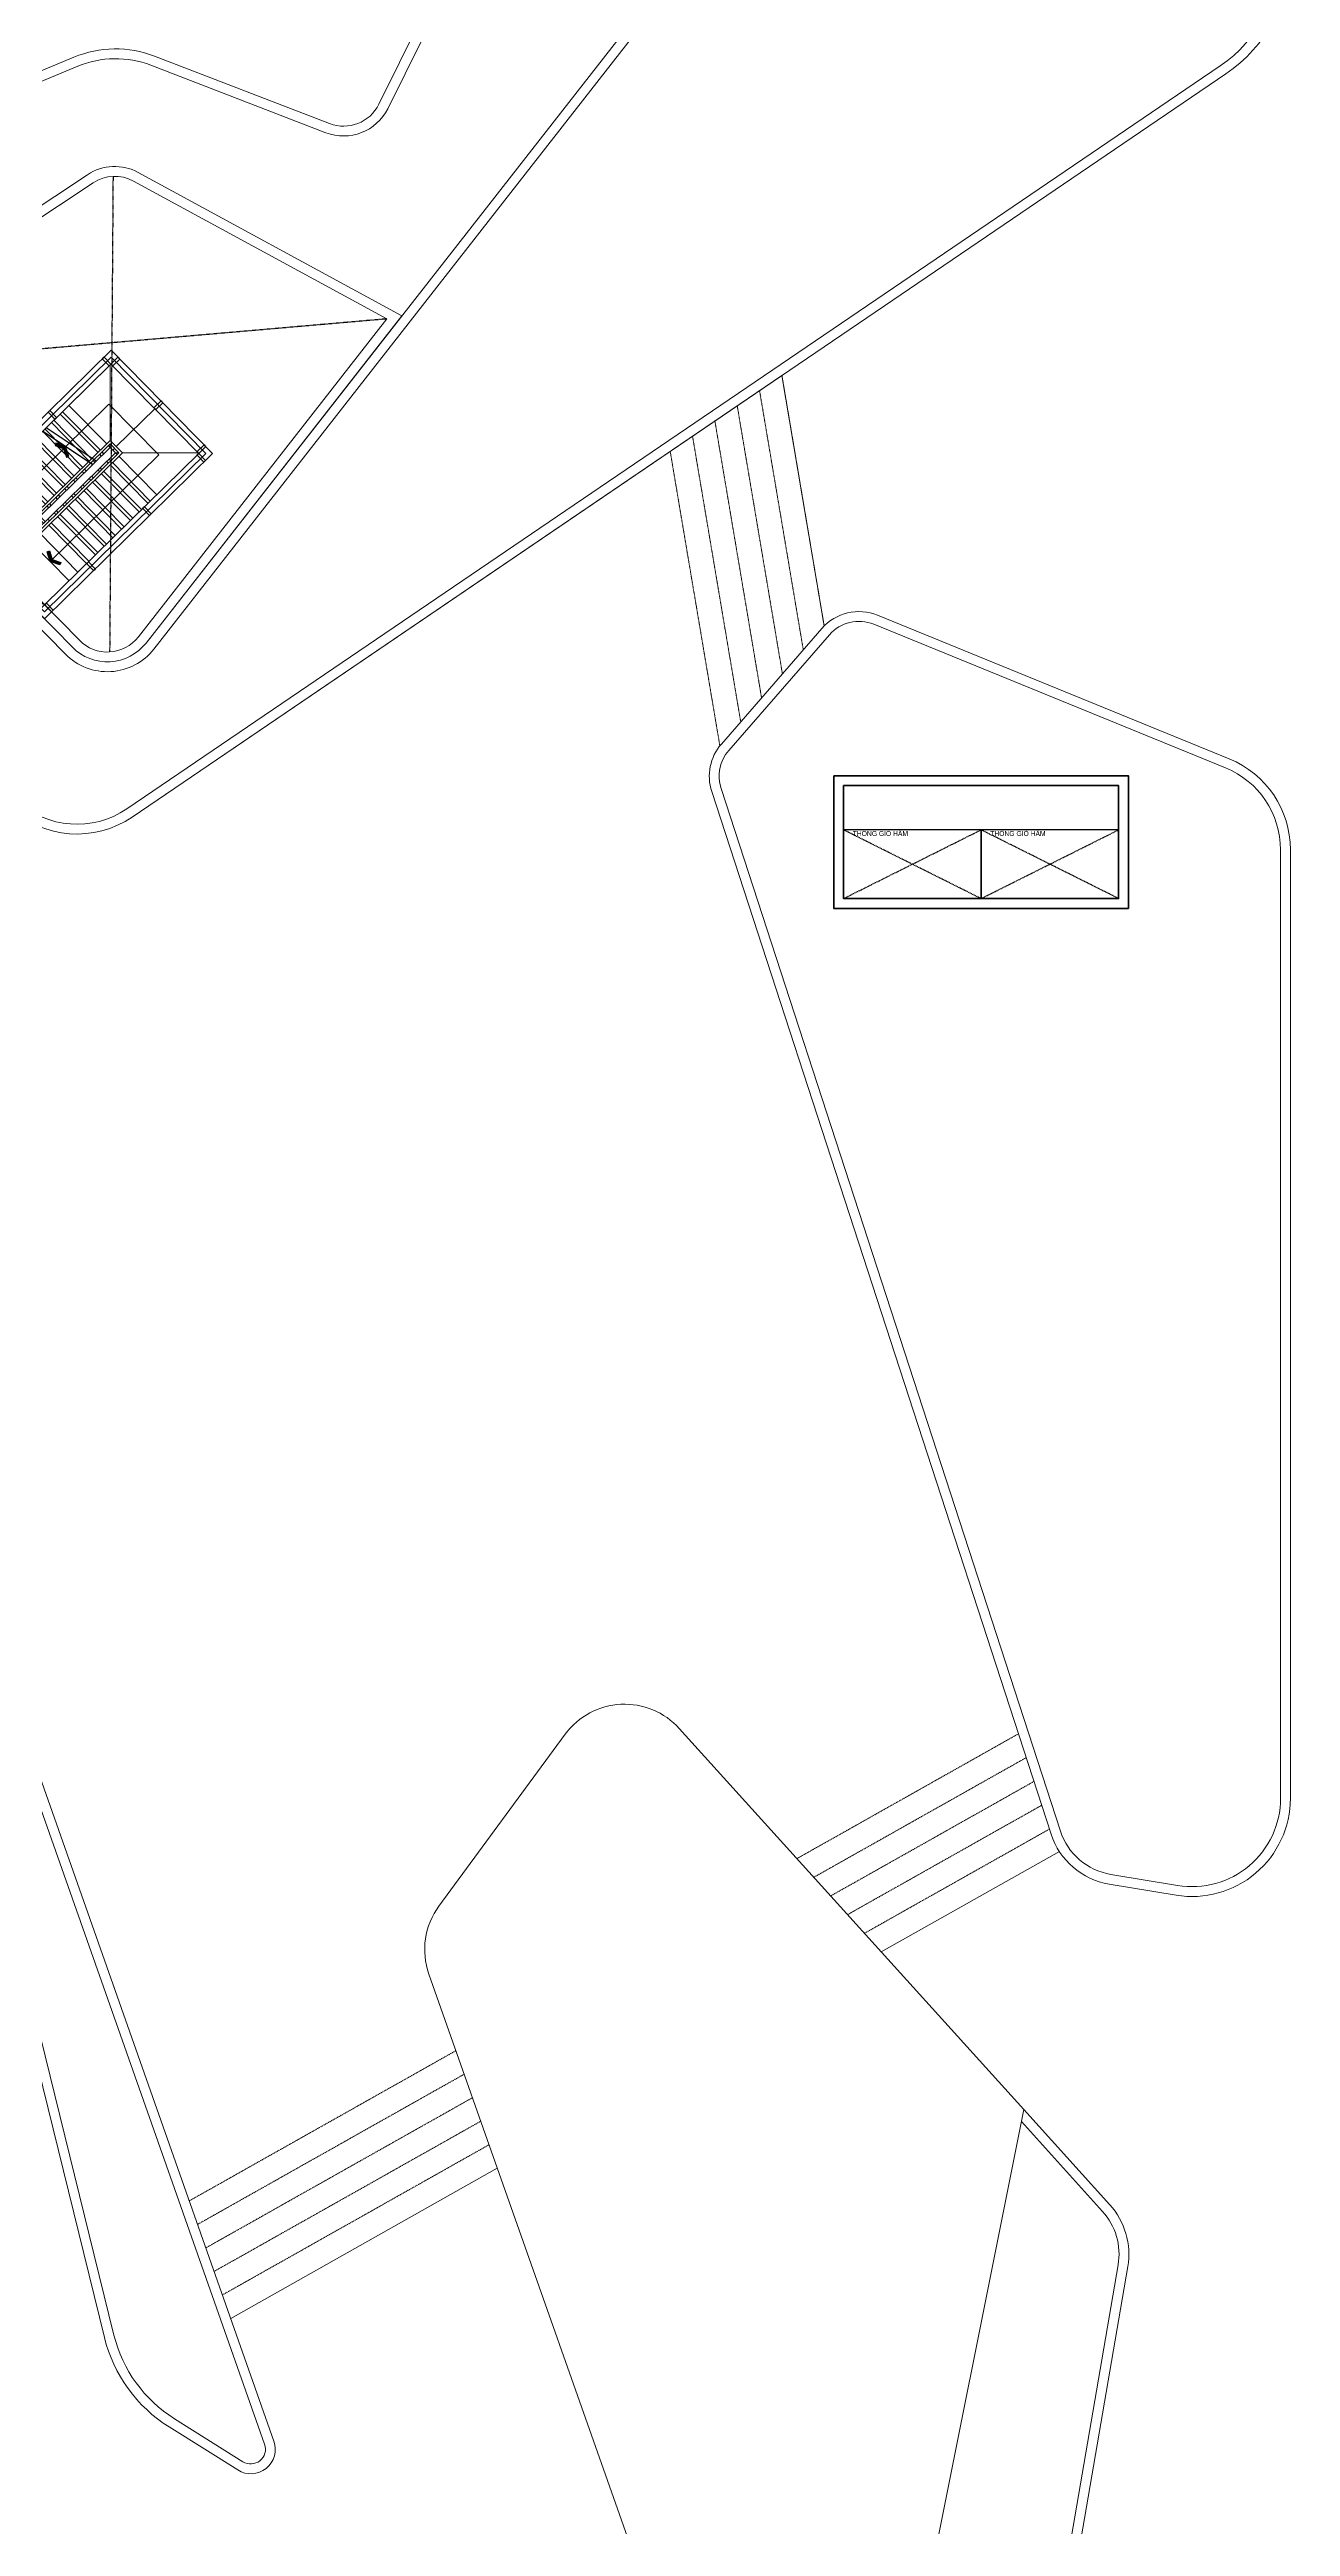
# Model space of a CAD drawing. Header units: millimetres. Extents: x 379264 to 1158416, y -283062 to 356890.
# Drawn here: x 768338 to 768843, y -4580 to -3571 of the extents above; entities that cross this region are included whole.
import ezdxf
from ezdxf.enums import TextEntityAlignment as Align

# ---------------------------------------------------------------- set-up
doc = ezdxf.new("R2010")
doc.units = ezdxf.units.MM
for name, pattern in [('keyplan TANG 1$0$Can Ho Tang 3$0$Unit OTEL Type3c$0$Hidden10.5', [1.5, 1, -0.5]), ('keyplan TANG 1$0$Core 1A$0$Hidden10.5', [1.5, 1, -0.5]), ('keyplan TANG 1$0$Hidden10.5', [1.5, 1, -0.5]), ('keyplan TANG 1$0$Hidden21', [3, 2, -1])]:
    doc.linetypes.add(name, pattern=pattern)
for name, color, linetype in [('11PM. DIM', 2, 'Continuous'), ('BLOCK A - CHI TIET THANG 3$0$DnW', 20, 'Continuous'), ('keyplan TANG 1$0$Concrete Line', 250, 'Continuous'), ('keyplan TANG 1$0$Curtain Line', 250, 'Continuous'), ('keyplan TANG 1$0$Door', 250, 'Continuous'), ('keyplan TANG 1$0$Glass', 250, 'Continuous'), ('keyplan TANG 1$0$Opening Hidden', 250, 'keyplan TANG 1$0$Core 1A$0$Hidden10.5'), ('keyplan TANG 1$0$Opening Line', 250, 'Continuous'), ('keyplan TANG 1$0$Opening Text', 250, 'Continuous'), ('keyplan TANG 1$0$Stair handrail', 250, 'Continuous'), ('keyplan TANG 1$0$Staircase', 250, 'Continuous'), ('keyplan TANG 1$0$Staircase Break', 250, 'Continuous'), ('keyplan TANG 1$0$Staircase Direction', 250, 'Continuous'), ('keyplan TANG 1$0$Staircase Hidden', 250, 'keyplan TANG 1$0$Hidden21')]:
    doc.layers.add(name, color=color, linetype=linetype)
for name, color, linetype, lineweight in [('keyplan TANG 1$0$Cau thang', 250, 'Continuous', 15), ('keyplan TANG 1$0$Hatch vat lieu', 250, 'Continuous', 5), ('keyplan TANG 1$0$Net cat Tuong', 250, 'Continuous', 40), ('keyplan TANG 1$0$Net Thay khac', 250, 'Continuous', 15), ('keyplan TANG 1$0$Net thay Tuong', 250, 'Continuous', 20)]:
    doc.layers.add(name, color=color, linetype=linetype, lineweight=lineweight)
doc.styles.add('keyplan TANG 1$0$VNI-HelveC', font='VHELVCN_0.TTF')

# ---------------------------------------------------------------- blocks, each defined once
blk = doc.blocks.new('*U1372')
at = {"layer": 'keyplan TANG 1$0$Opening Hidden'}
for p, q in [((0, 0), (2800, 1400)), ((2800, 0), (0, 1400))]:
    blk.add_line(p, q, dxfattribs=at)
at = {"layer": 'keyplan TANG 1$0$Opening Line'}
blk.add_lwpolyline([(0, 0), (2800, 0), (2800, 1400), (0, 1400)], close=True, dxfattribs=at)
at = {"layer": 'keyplan TANG 1$0$Opening Text', "style": 'keyplan TANG 1$0$VNI-HelveC'}
blk.add_attdef('OPENING', text='', height=100, dxfattribs=at).set_placement((750, 1325), align=Align.MIDDLE_CENTER)
blk = doc.blocks.new('keyplan TANG 1$0$A$Cec98b088')
at = {"layer": 'keyplan TANG 1$0$Net cat Tuong'}
for points in [[(63353, 105658), (69353, 105658), (69353, 102958), (63353, 102958)], [(63553, 105458), (69153, 105458), (69153, 103158), (63553, 103158)]]:
    blk.add_lwpolyline(points, close=True, dxfattribs=at)
at = {"layer": 'keyplan TANG 1$0$Opening Line'}
for p in [(63553, 103158), (66353, 103158)]:
    blk.add_blockref('*U1372', p, dxfattribs=at).add_auto_attribs({'OPENING': 'THOÂNG GIOÙ HAÀM'})
blk = doc.blocks.new('keyplan TANG 1$0$Door 1000-1')
at = {"color": 0, "linetype": 'ByBlock'}
blk.add_lwpolyline([(30, 100), (75, 100), (75, 1040), (30, 1040)], close=True, dxfattribs=at)
for points in [[(50, 55), (30, 55), (30, 100), (0, 100), (0, 0), (50, 0), (50, 55)], [(950, 55), (970, 55), (970, 100), (1000, 100), (1000, 0), (950, 0), (950, 55)]]:
    blk.add_lwpolyline(points, dxfattribs=at)
at = {"color": 0, "linetype": 'keyplan TANG 1$0$Hidden10.5'}
blk.add_arc((30, 100), 940, 0, 90, dxfattribs=at)
blk = doc.blocks.new('*U1442')
at = {"layer": 'keyplan TANG 1$0$Door'}
blk.add_blockref('keyplan TANG 1$0$Door 1000-1', (0, 0), dxfattribs=at)
blk = doc.blocks.new('keyplan TANG 1$0$Arrow 60')
at = {"linetype": 'ByBlock', "lineweight": -2}
h = blk.add_hatch(color=0, dxfattribs=at)
h.paths.add_polyline_path([(1.88, 0.94), (1.65, 1.38), (0, 0.56), (-1.65, 1.38), (-1.88, 0.94), (0, 0)], flags=17)
h.paths.add_polyline_path([(1.65, 1.38), (1.88, 0.94), (0, 0), (-1.88, 0.94), (-1.65, 1.38), (0, 0.56)])
blk.add_hatch(color=0, dxfattribs=at).paths.add_polyline_path([(1.65, 1.38), (1.88, 0.94), (0, 0), (-1.88, 0.94), (-1.65, 1.38), (0, 0.56)])
at = {"color": 0, "linetype": 'ByBlock', "lineweight": -2}
blk.add_lwpolyline([(1.65, 1.38), (1.88, 0.94), (0, 0), (-1.88, 0.94), (-1.65, 1.38), (0, 0.56)], close=True, dxfattribs=at)
blk = doc.blocks.new('keyplan TANG 1$0$A$C2EDF4948')
at = {"layer": 'keyplan TANG 1$0$Staircase'}
h = blk.add_hatch(dxfattribs=at)
h.set_pattern_fill('_USER', color=256, scale=250, angle=90, pattern_type=0)
h.set_pattern_definition([(134.5055, (1851.84, 1539.7), (178.296, 175.244), [])])
h.paths.add_polyline_path([(2565, 2241), (1139, 839), (1910, 54), (3336, 1456)])
h.paths.add_polyline_path([(3371, 1421), (1945, 19), (1980, -17), (3406, 1385)])
h.paths.add_polyline_path([(3511, 1278), (2085, -124), (2120, -160), (3546, 1242)])
h.paths.add_polyline_path([(3581, 1207), (2155, -195), (2926, -980), (4353, 422)])
at = {"layer": 'keyplan TANG 1$0$Curtain Line'}
for p, q in [((3245, 3189), (3263, 3207)), ((3385, 3047), (3245, 3189)), ((3281, 3224), (3263, 3207)), ((3421, 3082), (3281, 3224)), ((3385, 3047), (3403, 3064)), ((3421, 3082), (3403, 3064)), ((3421, 3082), (3563, 3222)), ((3421, 3082), (3438, 3064)), ((3456, 3046), (3438, 3064)), ((3456, 3046), (3599, 3186)), ((3563, 3222), (3581, 3204)), ((3599, 3186), (3581, 3204)), ((2140, 2103), (2157, 2120)), ((2280, 1960), (2140, 2103)), ((2175, 2138), (2157, 2120)), ((2315, 1995), (2175, 2138)), ((4297, 2190), (4440, 2331)), ((4297, 2190), (4315, 2173)), ((4332, 2155), (4315, 2173)), ((4332, 2155), (4475, 2295)), ((4440, 2331), (4457, 2313)), ((4475, 2295), (4457, 2313)), ((2280, 1960), (2298, 1978)), ((2315, 1995), (2298, 1978)), ((1034, 1016), (1016, 999)), ((1174, 874), (1034, 1016)), ((5173, 1299), (5316, 1439)), ((5173, 1299), (5191, 1281)), ((5173, 1228), (5191, 1246)), ((5313, 1086), (5173, 1228)), ((5208, 1263), (5191, 1281)), ((5208, 1263), (5191, 1246)), ((5208, 1263), (5351, 1403)), ((5349, 1121), (5208, 1263)), ((5313, 1086), (5331, 1103)), ((5316, 1439), (5333, 1421)), ((5349, 1121), (5331, 1103)), ((5351, 1403), (5333, 1421)), ((998, 981), (1016, 999)), ((1139, 839), (998, 981)), ((1139, 839), (1156, 856)), ((1174, 874), (1156, 856)), ((143, 140), (160, 158)), ((283, -2), (143, 140)), ((178, 175), (160, 158)), ((318, 33), (178, 175)), ((283, -2), (301, 15)), ((318, 33), (301, 15)), ((4067, 142), (4085, 159)), ((4207, -1), (4067, 142)), ((4103, 177), (4085, 159)), ((4243, 34), (4103, 177)), ((4207, -1), (4225, 17)), ((4243, 34), (4225, 17)), ((140, -143), (283, -2)), ((140, -143), (158, -160)), ((175, -178), (158, -160)), ((175, -178), (318, -38)), ((283, -2), (300, -20)), ((318, -38), (300, -20)), ((1120, -1140), (1263, -1000)), ((1263, -1000), (1281, -1018)), ((2926, -980), (2944, -962)), ((3066, -1123), (2926, -980)), ((2962, -945), (2944, -962)), ((3102, -1087), (2962, -945)), ((1120, -1140), (1138, -1158)), ((1156, -1176), (1138, -1158)), ((1156, -1176), (1298, -1035)), ((1298, -1035), (1281, -1018)), ((3066, -1123), (3084, -1105)), ((3102, -1087), (3084, -1105)), ((1857, -1889), (1999, -1749)), ((1857, -1889), (1874, -1907)), ((1892, -1924), (1874, -1907)), ((1892, -1924), (2034, -1784)), ((1893, -1926), (2035, -1785)), ((1893, -1926), (1910, -1943)), ((1928, -1961), (1910, -1943)), ((1928, -1961), (2070, -1821)), ((1999, -1749), (2017, -1766)), ((2034, -1784), (2017, -1766)), ((2035, -1785), (2053, -1803)), ((2070, -1821), (2053, -1803)), ((2070, -1821), (2088, -1804)), ((2211, -1964), (2070, -1821)), ((2106, -1786), (2088, -1804)), ((2246, -1929), (2106, -1786)), ((2211, -1964), (2228, -1946)), ((2246, -1929), (2228, -1946))]:
    blk.add_line(p, q, dxfattribs=at)
for points in [[(1156, -1176), (0, 0), (3423, 3365), (5491, 1261), (2068, -2104), (1857, -1889)], [(1298, -1035), (283, -2), (3421, 3082), (5208, 1263), (2070, -1821), (1999, -1749)]]:
    blk.add_lwpolyline(points, dxfattribs=at)
at = {"layer": 'keyplan TANG 1$0$Door'}
blk.add_line((1857, -1889), (1156, -1176), dxfattribs=at)
at = {"layer": 'keyplan TANG 1$0$Glass'}
blk.add_lwpolyline([(1227, -1106), (141, -1), (3422, 3223), (5350, 1262), (2069, -1962), (1928, -1819)], dxfattribs=at)
at = {"layer": 'keyplan TANG 1$0$Net cat Tuong'}
for p, q in [((1156, -1176), (1298, -1035)), ((1999, -1749), (1857, -1889))]:
    blk.add_line(p, q, dxfattribs=at)
at = {"layer": 'keyplan TANG 1$0$Net Thay khac'}
for points in [[(3406, 1525), (3406, 3067)], [(3530, 1401), (4315, 2173)], [(3406, 1385), (3406, 1455)], [(3459, 1331), (3494, 1366)], [(3511, 1278), (3581, 1278)], [(3652, 1278), (5194, 1278)]]:
    blk.add_lwpolyline(points, dxfattribs=at)
at = {"layer": 'keyplan TANG 1$0$Stair handrail'}
for points in [[(2014, -194), (1838, -16), (3407, 1526), (3653, 1277), (1299, -1037)], [(1264, -1001), (3582, 1277), (3407, 1456), (1909, -16), (2049, -159)]]:
    blk.add_lwpolyline(points, dxfattribs=at)
at = {"layer": 'keyplan TANG 1$0$Staircase'}
for p, q in [((3421, 3082), (283, -2)), ((5208, 1263), (3421, 3082)), ((3158, 1281), (2387, 2065)), ((3336, 1456), (2565, 2241)), ((2623, 755), (1852, 1540)), ((2801, 930), (2030, 1715)), ((2980, 1106), (2208, 1890)), ((3511, 1278), (1229, -965)), ((2088, 229), (1317, 1014)), ((2266, 405), (1495, 1189)), ((2445, 580), (1674, 1364)), ((3406, 1385), (1980, -17)), ((5208, 1263), (2070, -1821)), ((3050, 1034), (3015, 1070)), ((3228, 1210), (3193, 1245)), ((3368, 1067), (3333, 1103)), ((3546, 1242), (3371, 1421)), ((3371, 1421), (3406, 1385)), ((4174, 247), (3403, 1031)), ((3511, 1278), (3546, 1242)), ((4353, 422), (3581, 1207)), ((1910, 54), (1139, 839)), ((2515, 509), (2480, 544)), ((2693, 684), (2658, 720)), ((2833, 541), (2798, 577)), ((2871, 859), (2836, 895)), ((3639, -279), (2868, 506)), ((3011, 716), (2976, 752)), ((3818, -104), (3047, 681)), ((3190, 892), (3155, 927)), ((3996, 72), (3225, 856)), ((2085, -124), (1945, 19)), ((2158, 158), (2123, 194)), ((2298, 16), (2263, 51)), ((2336, 333), (2301, 369)), ((2477, 191), (2442, 226)), ((3283, -629), (2512, 155)), ((2655, 366), (2620, 402)), ((3461, -454), (2690, 330)), ((2748, -1155), (1977, -371)), ((2926, -980), (2155, -195)), ((3104, -805), (2333, -20)), ((2570, -1330), (1798, -546))]:
    blk.add_line(p, q, dxfattribs=at)
blk.add_lwpolyline([(1657, -545), (1096, 26), (3378, 2269)], dxfattribs=at)
at = {"layer": 'keyplan TANG 1$0$Staircase Break'}
for p, q in [((3050, 1034), (2030, 1715)), ((3122, 1106), (2103, 1787))]:
    blk.add_line(p, q, dxfattribs=at)
at = {"layer": 'keyplan TANG 1$0$Staircase Direction'}
for q in [(3378, 2269), (2184, -938)]:
    blk.add_line((4395, 1235), q, dxfattribs=at)
at = {"layer": 'keyplan TANG 1$0$Staircase Hidden'}
blk.add_line((1229, -965), (1124, -858), dxfattribs=at)
at = {"layer": 'keyplan TANG 1$0$Door', "rotation": 134.5054804266071}
blk.add_blockref('*U1442', (1928, -1819), dxfattribs=at)
at = {"layer": 'keyplan TANG 1$0$Staircase Direction'}
for p, xscale, yscale, zscale, rotation in [((2497, 1403), -100, 100, 100, 134.5054804266071), ((2184, -938), 99.99999999999999, 99.99999999999999, 99.99999999999999, 314.5054804266072)]:
    blk.add_blockref('keyplan TANG 1$0$Arrow 60', p, dxfattribs=dict(at, xscale=xscale, yscale=yscale, zscale=zscale, rotation=rotation))
blk = doc.blocks.new('keyplan TANG 1$0$A$Cfd327bcb')
at = {"layer": 'keyplan TANG 1$0$Cau thang'}
blk.add_blockref('keyplan TANG 1$0$A$C2EDF4948', (45217, 111211), dxfattribs=at)
blk = doc.blocks.new('keyplan TANG 1')
at = {"layer": 'keyplan TANG 1$0$Hatch vat lieu'}
for points in [[(56205.2, 123601.4, 0.5562375), (54592.1, 126200), (29420.6, 126200, 0.7300783), (28666.3, 123841.3), (38543.1, 116803.8, 0.2591919), (39315.5, 116717.1), (47885.3, 120293.6, -0.1931453), (49523.7, 120316.2), (53088.1, 118942.6, 0.387556), (54092.7, 119334.2)], [(69650, 126200, -0.4142136), (72450, 123400), (72450, 122433.8, -0.2483714), (71224.1, 120118.1), (48959.5, 104983.5, -0.3495932), (46723, 105152.9), (39482.5, 111874.3), (42221.5, 113721.5), (47710, 108137.5, 0.4530558), (49511.4, 108239.8), (63003.8, 125508.2, -0.2308599), (64422.2, 126200)], [(68992.2, 83285), (70355, 83058.6, 0.4633024), (72450, 84834.3), (72450, 104153.3, 0.3047), (71330.6, 105819.7), (64170.2, 108744.1, 0.3210929), (63264, 108528.5), (61216.3, 106173.7, 0.2634382), (61059.2, 105401.2), (67969.1, 84165.2, 0.2798746)], [(44396.7, 91380.3, -0.1515317), (45210.1, 90286.8), (51767.4, 71677.1, -0.7101797), (51324.9, 71323.3), (49929.7, 72199.1, -0.1946278), (48699.4, 73901.3)]]:
    blk.add_lwpolyline(points, format="xyb", close=True, dxfattribs=at)
blk.add_lwpolyline([(63353.1, 105657.7), (69353.1, 105657.7), (69353.1, 102957.7), (63353.1, 102957.7)], close=True, dxfattribs=at)
blk.add_lwpolyline([(67173, 78251.1), (68826, 76421.8, -0.2301635), (69142.7, 75330.2), (66837.9, 61909.4, -0.5537451), (64799.1, 61073), (61966.1, 63104.7, -0.1536645), (61497.5, 63729.1), (60591.7, 66300)], format="xyb", dxfattribs=at)
at = {"layer": 'keyplan TANG 1$0$Net Thay khac'}
for points in [[(56384.5, 123512.7, 0.5562375), (54592.1, 126400), (29420.6, 126400, 0.7300783), (28550.2, 123678.4), (38427.1, 116640.9, 0.2591919), (39392.5, 116532.5), (47962.3, 120109, -0.1931453), (49451.8, 120129.6), (53016.2, 118756, 0.387556), (54272, 119245.4)], [(69650, 126400, -0.4142136), (72650, 123400), (72650, 122433.8, -0.2483714), (71336.5, 119952.7), (49072, 104818.1, -0.3495932), (46586.9, 105006.4), (39161.8, 111899.2), (42247.6, 113980.3), (47852.6, 108277.7, 0.4530558), (49353.8, 108362.9), (62846.2, 125631.4, -0.2308599), (64422.2, 126400)], [(67778.9, 84103.3, 0.2798746), (68959.4, 83087.7), (70322.2, 82861.3, 0.4633024), (72650, 84834.3), (72650, 104153.3, 0.3047), (71406.2, 106004.8), (64245.8, 108929.3, 0.3210929), (63113.1, 108659.7), (61065.4, 106304.9, 0.2634382), (60869, 105339.3)]]:
    blk.add_lwpolyline(points, format="xyb", close=True, dxfattribs=at)
for points in [[(63158.2, 108711.6), (62298.9, 113809.3), (49072, 104818.1, -0.3495932), (46586.9, 105006.4), (30477, 119961.2, 0.3334625), (29283.2, 120086.5), (27873, 119242.6, 0.2637644), (26900, 117526.4), (26900, 99309.4, 0.3276229), (29000.9, 96447.3), (43832.1, 91788.1, -0.2361573), (45440.8, 90233.9), (51956, 71743.6, -0.7101797), (51218.6, 71153.9), (49823.4, 72029.7, -0.1946278), (48505.2, 73853.5), (44117.2, 91679)], [(67221.9, 78495.3), (60208.9, 86256.1, 0.4747797), (57887.2, 86138.6), (55316.6, 82640.1, 0.2480241), (55110.6, 81253.5), (60379.6, 66300), (63552.2, 66300, 0.3574882), (65023, 67505.7), (67221.9, 78495.3)], [(67221.9, 78495.3), (68974.4, 76555.9, -0.2301635), (69339.8, 75296.3), (67035, 61875.6, -0.5537451), (64682.5, 60910.5), (61849.5, 62942.2, -0.1536645), (61308.9, 63662.6), (60379.6, 66300)]]:
    blk.add_lwpolyline(points, format="xyb", dxfattribs=at)
at = {"layer": 'keyplan TANG 1$0$Net Thay khac', "color": 251, "linetype": 'keyplan TANG 1$0$Can Ho Tang 3$0$Unit OTEL Type3c$0$Hidden10.5'}
for points in [[(63158.2, 108711.6), (62298.9, 113809.3)], [(62308.8, 107734.8), (61389, 113190.8)], [(62733.5, 108223.2), (61844, 113500)], [(61459.3, 106757.9), (60479.2, 112572.3)], [(61884, 107246.4), (60934.1, 112881.6)], [(61034.8, 106268.1), (60024.3, 112263.1)], [(62603.9, 83605.8), (67113.9, 86147)], [(62947.5, 83225.5), (67271.7, 85662)], [(63291.1, 82845.2), (67429.5, 85177)], [(63634.8, 82464.9), (67587.3, 84692)], [(63978.4, 82084.6), (67745.1, 84207)], [(55660.3, 79693.3), (50232.5, 76634.9)], [(55829.1, 79214.5), (50401.2, 76156.1)], [(55997.8, 78735.6), (50569.9, 75677.2)], [(56166.5, 78256.8), (50738.7, 75198.4)], [(56335.2, 77778), (50907.4, 74719.6)]]:
    blk.add_lwpolyline(points, dxfattribs=at)
at = {"layer": 'keyplan TANG 1$0$Net Thay khac'}
for points in [[(64322.1, 81704.3), (67948.9, 83747.9)], [(56504, 77299.1), (51076.1, 74240.7)]]:
    blk.add_lwpolyline(points, dxfattribs=at)
at = {"layer": 'keyplan TANG 1$0$Net thay Tuong'}
blk.add_lwpolyline([(54560.5, 115026.8), (49193, 117946.3, 0.277711), (48162.6, 117901.3), (42247.6, 113980.3), (47852.6, 108277.7, 0.4530558), (49353.8, 108362.9), (54560.5, 115026.8)], format="xyb", dxfattribs=at)
blk.add_lwpolyline([(42560.2, 113947.6), (47995.3, 108417.9, 0.4530558), (49196.2, 108486.1), (54257.5, 114963.9), (49097.4, 117770.6, 0.277711), (48273.1, 117734.6)], format="xyb", close=True, dxfattribs=at)
at = {"layer": 'keyplan TANG 1$0$Opening Hidden'}
for p, q in [((48680.3, 117867), (48611.2, 108179.9)), ((54257.5, 114963.9), (42560.2, 113947.6))]:
    blk.add_line(p, q, dxfattribs=at)
blk.add_blockref('keyplan TANG 1$0$A$Cfd327bcb', (0, -250))
at = {"layer": 'keyplan TANG 1$0$Concrete Line'}
blk.add_blockref('keyplan TANG 1$0$A$Cec98b088', (0, 0), dxfattribs=at)
blk = doc.blocks.new('A$C7B9A04D0')
at = {"layer": 'BLOCK A - CHI TIET THANG 3$0$DnW', "xscale": 0.02, "yscale": 0.02, "zscale": 0.02}
blk.add_blockref('keyplan TANG 1', (-863.5, 1049.5), dxfattribs=at)

msp = doc.modelspace()

# ---------------------------------------------------------------- block references
at = {"layer": '11PM. DIM'}
msp.add_blockref('A$C7B9A04D0', (768253.26, -7029.3), dxfattribs=at)

doc.saveas('drawing.dxf')
